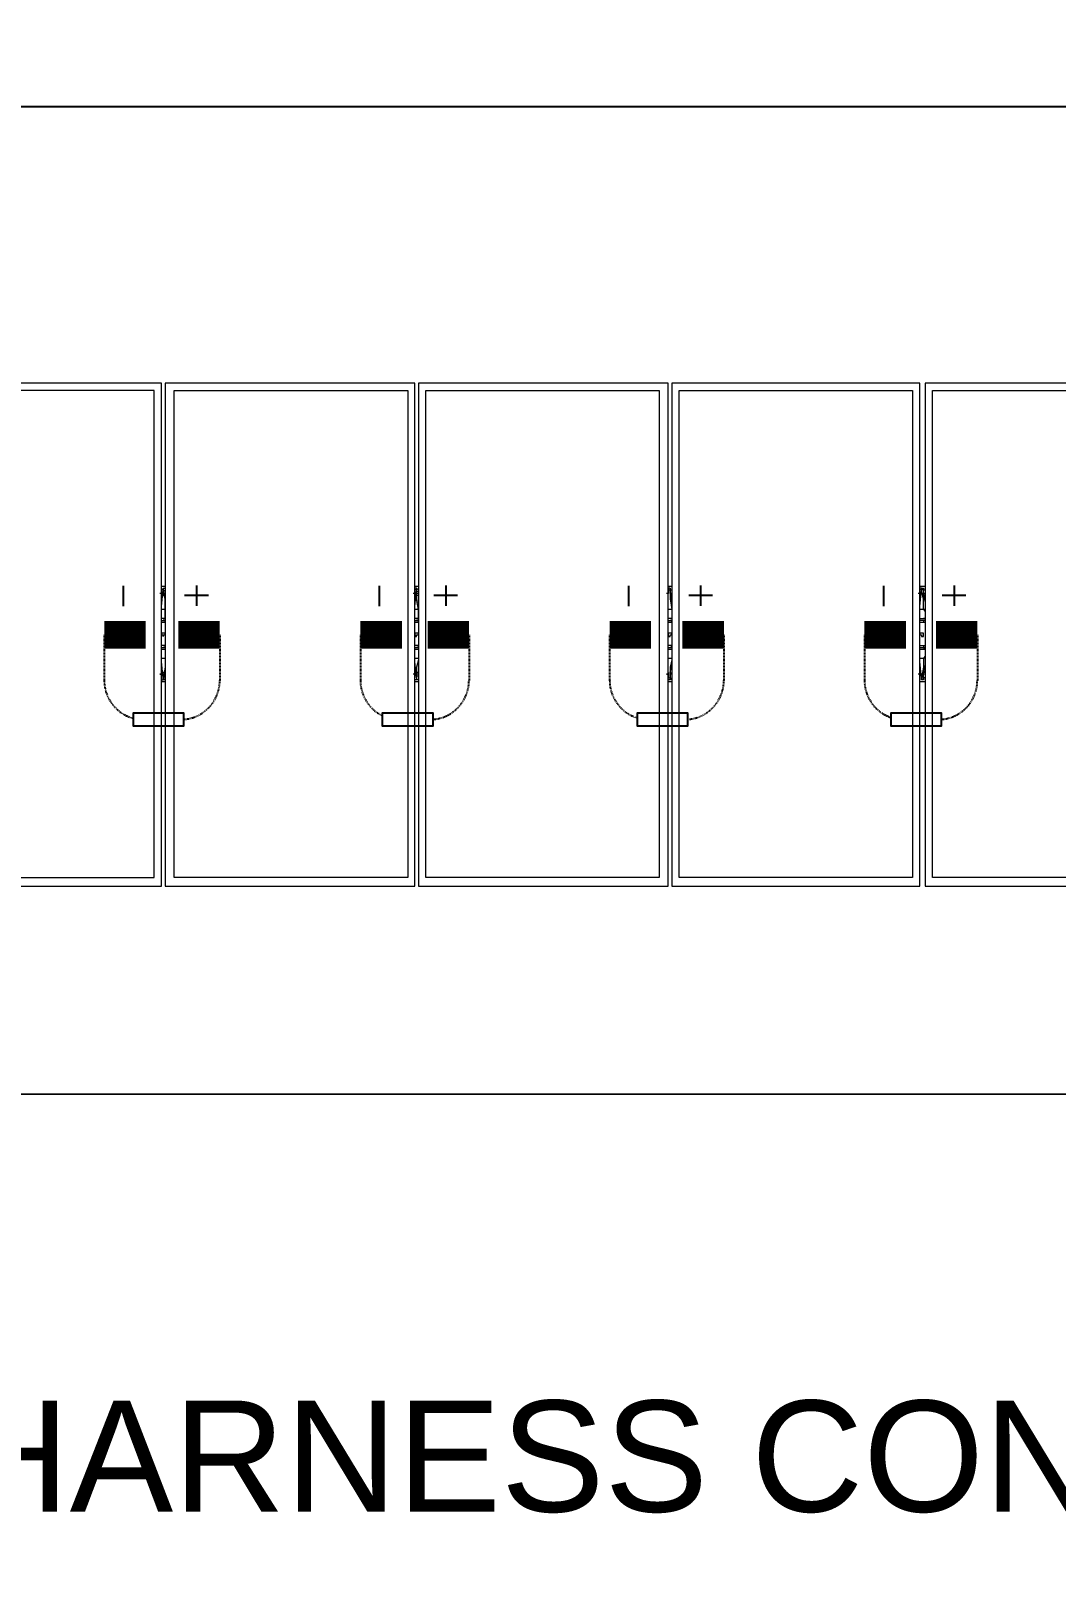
# Model space of a CAD drawing. Header units: feet. Extents: x -12372 to 90117, y -14865 to 4121.
# Drawn here: x 2928.4 to 3112.9, y 2403 to 2679.5 of the extents above; entities that cross this region are included whole.
import ezdxf
from ezdxf import colors
from ezdxf.entities.mleader import LeaderData, LeaderLine
from ezdxf.lldxf.tags import DXFTag
from ezdxf.math import Vec2, Vec3

# ---------------------------------------------------------------- set-up
doc = ezdxf.new("R2010")
doc.units = ezdxf.units.FT
doc.header["$MEASUREMENT"] = 0
doc.linetypes.add('HIDDEN', pattern=[0.375, 0.25, -0.125])
for name, color, linetype in [('E-DC HARNESS-NEG', 170, 'DC HARNESS CABLE'), ('E-HARN-COMP', 8, 'Continuous'), ('E-TRNK-CABL-NEG', 6, 'HIDDEN'), ('E-TRUNK-CABLE-POS', 6, 'HIDDEN'), ('G-ANNO-TEXT', 1, 'Continuous'), ('Polarity-Text', 7, 'Continuous')]:
    doc.layers.add(name, color=color, linetype=linetype)
doc.styles.add('NEI-A', font='arial.ttf')
doc.styles.get("Standard").update_dxf_attribs({"font": 'arial.ttf'})
tags = doc.linetypes.add('DC HARNESS CABLE', pattern='A,0.5,-0.2,["DH",Standard,S=0.1,R=0,X=-0.1,Y=-0.05],-0.2', length=0.9).pattern_tags.tags
tags[6] = DXFTag(74, 10)

# ---------------------------------------------------------------- blocks, each defined once
blk = doc.blocks.new('A$Cc93f9aa1')
at = {"lineweight": 5}
for points in [[(4.1098, 0), (4.3398, 0), (4.3398, 0.4666), (4.1098, 0.4666)], [(4.1165, 0.4583), (4.3332, 0.4583), (4.3332, 0.0067), (4.1165, 0.0067)], [(4.5748, 0.4666), (4.3448, 0.4666), (4.3448, 0), (4.5748, 0)], [(4.3515, 0.4583), (4.5681, 0.4583), (4.5681, 0.0067), (4.3515, 0.0067)], [(4.8098, 0.4666), (4.5781, 0.4666), (4.5781, 0), (4.8098, 0)], [(4.5865, 0.4583), (4.8031, 0.4583), (4.8031, 0.0067), (4.5865, 0.0067)], [(4.8131, 0), (5.0448, 0), (5.0448, 0.4666), (4.8131, 0.4666)], [(4.8198, 0.4583), (5.0365, 0.4583), (5.0365, 0.0067), (4.8198, 0.0067)], [(5.0481, 0), (5.2781, 0), (5.2781, 0.4666), (5.0481, 0.4666)], [(5.2715, 0.0067), (5.2715, 0.4583), (5.0548, 0.4583), (5.0548, 0.0067)], [(4.5781, 0.2733), (4.5765, 0.2733), (4.5765, 0.275), (4.5781, 0.275)], [(4.3432, 0.235), (4.3415, 0.235), (4.3415, 0.2317), (4.3448, 0.2317), (4.3448, 0.2333), (4.3432, 0.2333)], [(4.5781, 0.235), (4.5765, 0.235), (4.5765, 0.2333), (4.5748, 0.2333), (4.5748, 0.2317), (4.5765, 0.2317), (4.5781, 0.2317), (4.5781, 0.2333)], [(4.8115, 0.235), (4.8115, 0.2333), (4.8098, 0.2333), (4.8098, 0.2317), (4.8115, 0.2317), (4.8131, 0.2317), (4.8131, 0.2333), (4.8131, 0.235)], [(5.0465, 0.235), (5.0465, 0.2333), (5.0448, 0.2333), (5.0448, 0.2317), (5.0465, 0.2317), (5.0481, 0.2317), (5.0481, 0.2333), (5.0465, 0.2333)]]:
    blk.add_lwpolyline(points, close=True, dxfattribs=at)
for points in [[(4.3448, 0.2767), (4.3398, 0.2767)], [(4.3398, 0.255), (4.3415, 0.255), (4.3415, 0.2633), (4.3432, 0.2733)], [(4.3432, 0.27), (4.3432, 0.2733), (4.3432, 0.275), (4.3432, 0.2733), (4.3415, 0.2733), (4.3415, 0.2717), (4.3415, 0.27), (4.3415, 0.2683)], [(4.5781, 0.2767), (4.5748, 0.2767)], [(4.5765, 0.255), (4.5748, 0.255), (4.5748, 0.2567), (4.5765, 0.2633), (4.5765, 0.2733), (4.5765, 0.27), (4.5748, 0.2683)], [(4.5781, 0.27), (4.5781, 0.2733)], [(4.8131, 0.2767), (4.8098, 0.2767)], [(4.8098, 0.2683), (4.8098, 0.27), (4.8098, 0.2717), (4.8115, 0.2717), (4.8115, 0.275), (4.8131, 0.275)], [(4.8115, 0.255), (4.8098, 0.255), (4.8098, 0.2567), (4.8115, 0.2633), (4.8115, 0.2733)], [(4.8115, 0.27), (4.8115, 0.2733), (4.8115, 0.275)], [(5.0481, 0.2767), (5.0448, 0.2767)], [(5.0481, 0.275), (5.0465, 0.275), (5.0465, 0.2733), (5.0448, 0.2733), (5.0448, 0.27), (5.0448, 0.2683)], [(5.0465, 0.255), (5.0448, 0.255), (5.0448, 0.2633), (5.0465, 0.2733)], [(5.0465, 0.27), (5.0465, 0.2733), (5.0465, 0.275)], [(4.3448, 0.2467), (4.3415, 0.2467), (4.3398, 0.2467), (4.3398, 0.2533), (4.3415, 0.255)], [(4.3398, 0.2467), (4.3415, 0.2467)], [(4.3448, 0.245), (4.3415, 0.245), (4.3398, 0.245)], [(4.3448, 0.2433), (4.3415, 0.2433), (4.3398, 0.2433)], [(4.3415, 0.2433), (4.3415, 0.245)], [(4.5765, 0.2467), (4.5748, 0.2467), (4.5748, 0.255)], [(4.5781, 0.2467), (4.5748, 0.2467)], [(4.5781, 0.245), (4.5748, 0.245), (4.5765, 0.245)], [(4.5748, 0.245), (4.5748, 0.2433), (4.5781, 0.2433)], [(4.8115, 0.2467), (4.8098, 0.2467), (4.8098, 0.255)], [(4.8131, 0.2467), (4.8098, 0.2467)], [(4.8131, 0.245), (4.8098, 0.245), (4.8115, 0.245)], [(4.8098, 0.245), (4.8098, 0.2433), (4.8131, 0.2433)], [(5.0465, 0.2467), (5.0448, 0.2467), (5.0448, 0.255)], [(5.0481, 0.2467), (5.0448, 0.2467)], [(5.0481, 0.245), (5.0448, 0.245), (5.0465, 0.245)], [(5.0448, 0.245), (5.0448, 0.2433), (5.0481, 0.2433)], [(4.3448, 0.2217), (4.3415, 0.2217), (4.3398, 0.2217)], [(4.3398, 0.22), (4.3415, 0.22), (4.3448, 0.22)], [(4.3415, 0.21), (4.3398, 0.2117), (4.3398, 0.2183), (4.3415, 0.2183), (4.3398, 0.2183)], [(4.3415, 0.22), (4.3415, 0.2217)], [(4.3448, 0.2183), (4.3415, 0.2183)], [(4.5781, 0.2217), (4.5748, 0.2217), (4.5748, 0.22)], [(4.5781, 0.22), (4.5748, 0.22), (4.5765, 0.22)], [(4.5781, 0.1917), (4.5765, 0.1917), (4.5765, 0.2), (4.5748, 0.21), (4.5748, 0.2183), (4.5765, 0.2183)], [(4.5748, 0.2183), (4.5781, 0.2183)], [(4.8131, 0.2217), (4.8098, 0.2217), (4.8098, 0.22)], [(4.8131, 0.22), (4.8098, 0.22), (4.8115, 0.22)], [(4.8115, 0.2183), (4.8098, 0.2183), (4.8098, 0.21), (4.8115, 0.2), (4.8115, 0.1917), (4.8131, 0.1917)], [(4.8098, 0.2183), (4.8131, 0.2183)], [(5.0481, 0.2217), (5.0448, 0.2217), (5.0448, 0.22)], [(5.0481, 0.22), (5.0448, 0.22), (5.0465, 0.22)], [(5.0465, 0.2183), (5.0448, 0.2183), (5.0448, 0.21), (5.0448, 0.2), (5.0465, 0.1933), (5.0465, 0.1917), (5.0481, 0.1917)], [(5.0448, 0.2183), (5.0481, 0.2183)], [(4.3398, 0.21), (4.3415, 0.21), (4.3415, 0.2), (4.3432, 0.1933), (4.3432, 0.1917), (4.3448, 0.1917)], [(4.3448, 0.1883), (4.3398, 0.1883)], [(4.3415, 0.1967), (4.3415, 0.195), (4.3415, 0.1917), (4.3432, 0.1917), (4.3432, 0.19), (4.3448, 0.19)], [(4.3432, 0.195), (4.3432, 0.1917), (4.3432, 0.19)], [(4.5748, 0.1967), (4.5765, 0.195), (4.5765, 0.19), (4.5781, 0.19), (4.5781, 0.1917), (4.5781, 0.195)], [(4.5781, 0.1883), (4.5748, 0.1883)], [(4.8098, 0.1967), (4.8098, 0.195), (4.8098, 0.1933), (4.8115, 0.1933), (4.8115, 0.19), (4.8131, 0.19)], [(4.8131, 0.1883), (4.8098, 0.1883)], [(4.8115, 0.195), (4.8115, 0.1917), (4.8115, 0.19)], [(5.0448, 0.1967), (5.0448, 0.195), (5.0448, 0.1933), (5.0465, 0.1917), (5.0465, 0.19), (5.0465, 0.1917), (5.0465, 0.195)], [(5.0481, 0.1883), (5.0448, 0.1883)]]:
    blk.add_lwpolyline(points, dxfattribs=at)
at = {"color": 8, "lineweight": 5, "true_color": 0x808080}
for points in [[(4.3448, 0.2767), (4.3398, 0.2767)], [(4.3398, 0.2733), (4.3415, 0.2733), (4.3415, 0.275), (4.3432, 0.275)], [(4.3432, 0.2733), (4.3432, 0.2733)], [(4.3432, 0.2733), (4.3448, 0.2583)], [(4.5781, 0.2767), (4.5748, 0.2767)], [(4.5748, 0.2733), (4.5765, 0.275)], [(4.5781, 0.2733), (4.5781, 0.2733)], [(4.5781, 0.2733), (4.5781, 0.2583)], [(4.8131, 0.2767), (4.8098, 0.2767)], [(4.8098, 0.2733), (4.8098, 0.275), (4.8115, 0.275)], [(4.8115, 0.2733), (4.8115, 0.2733)], [(4.8115, 0.2733), (4.8131, 0.2583)], [(4.8131, 0.2717), (4.8131, 0.2717)], [(5.0481, 0.2767), (5.0448, 0.2767)], [(5.0448, 0.2733), (5.0448, 0.275), (5.0465, 0.275)], [(5.0465, 0.2733), (5.0465, 0.2733)], [(5.0465, 0.2733), (5.0481, 0.2583)], [(4.3398, 0.27), (4.3415, 0.27), (4.3415, 0.2683), (4.3398, 0.2617)], [(4.3398, 0.2683), (4.3415, 0.2683), (4.3398, 0.2667)], [(4.3448, 0.2683), (4.3448, 0.27), (4.3465, 0.27)], [(4.5748, 0.27), (4.5765, 0.27), (4.5765, 0.2683), (4.5748, 0.2617)], [(4.5748, 0.2667), (4.5748, 0.2683)], [(4.5781, 0.2683), (4.5781, 0.27)], [(4.8098, 0.2617), (4.8098, 0.27), (4.8115, 0.27)], [(4.8098, 0.2667), (4.8098, 0.2683), (4.8115, 0.2683)], [(4.8131, 0.2683), (4.8131, 0.27), (4.8148, 0.27)], [(5.0448, 0.2617), (5.0448, 0.27), (5.0465, 0.27)], [(5.0448, 0.2667), (5.0448, 0.2683), (5.0465, 0.2683)], [(5.0481, 0.2683), (5.0481, 0.27)], [(4.3448, 0.255), (4.3415, 0.255)], [(4.5781, 0.255), (4.5748, 0.255)], [(4.8131, 0.255), (4.8098, 0.255)], [(5.0481, 0.255), (5.0448, 0.255)], [(4.3398, 0.195), (4.3415, 0.195), (4.3415, 0.1967), (4.3398, 0.2033)], [(4.3415, 0.21), (4.3448, 0.21)], [(4.3448, 0.2067), (4.3432, 0.1917)], [(4.5748, 0.21), (4.5781, 0.21)], [(4.5748, 0.195), (4.5765, 0.195), (4.5765, 0.1967), (4.5748, 0.2033)], [(4.5781, 0.2067), (4.5781, 0.1917)], [(4.8098, 0.21), (4.8131, 0.21)], [(4.8098, 0.2033), (4.8098, 0.195), (4.8115, 0.195)], [(4.8131, 0.2067), (4.8115, 0.1917)], [(5.0448, 0.21), (5.0481, 0.21)], [(5.0448, 0.2033), (5.0448, 0.195), (5.0465, 0.195)], [(5.0481, 0.2067), (5.0465, 0.1917)], [(4.3398, 0.1967), (4.3415, 0.1967), (4.3398, 0.1983)], [(4.3432, 0.19), (4.3415, 0.19), (4.3415, 0.1917), (4.3398, 0.1917)], [(4.3448, 0.1883), (4.3398, 0.1883)], [(4.3432, 0.1917), (4.3432, 0.1917)], [(4.3448, 0.1967), (4.3448, 0.195), (4.3465, 0.195)], [(4.5765, 0.1967), (4.5748, 0.1967), (4.5748, 0.1983)], [(4.5765, 0.19), (4.5765, 0.1917), (4.5748, 0.1917)], [(4.5781, 0.1883), (4.5748, 0.1883)], [(4.5781, 0.1967), (4.5781, 0.195), (4.5798, 0.195)], [(4.5781, 0.1917), (4.5781, 0.1917)], [(4.8115, 0.1967), (4.8098, 0.1967), (4.8098, 0.1983)], [(4.8115, 0.19), (4.8098, 0.1917)], [(4.8131, 0.1883), (4.8098, 0.1883)], [(4.8115, 0.1917), (4.8115, 0.1917)], [(4.8131, 0.1967), (4.8131, 0.195), (4.8148, 0.195)], [(5.0465, 0.1967), (5.0448, 0.1967), (5.0448, 0.1983)], [(5.0465, 0.19), (5.0448, 0.19), (5.0448, 0.1917)], [(5.0481, 0.1883), (5.0448, 0.1883)], [(5.0465, 0.1917), (5.0465, 0.1917)], [(5.0481, 0.1967), (5.0481, 0.195), (5.0498, 0.195)]]:
    blk.add_lwpolyline(points, dxfattribs=at)
for points in [[(4.5798, 0.27), (4.5781, 0.27)], [(5.0498, 0.27), (5.0481, 0.27)]]:
    blk.add_lwpolyline(points, close=True, dxfattribs=at)

msp = doc.modelspace()

# ---------------------------------------------------------------- linework, layer by layer
at = {"layer": 'E-DC HARNESS-NEG', "ltscale": 0.5}
msp.add_lwpolyline([(3894.72, 2488.01), (2054.73, 2488.14)], dxfattribs=at)
at = {"layer": 'E-HARN-COMP', "const_width": 5}
for points in [[(2941.58, 2570.78), (2949.04, 2570.78)], [(2954.92, 2570.78), (2962.38, 2570.78)], [(2987.68, 2570.78), (2995.14, 2570.78)], [(2999.78, 2570.78), (3007.23, 2570.78)], [(3032.54, 2570.78), (3039.99, 2570.78)], [(3045.65, 2570.78), (3053.1, 2570.78)], [(3078.4, 2570.78), (3085.86, 2570.78)], [(3091.27, 2570.78), (3098.72, 2570.78)]]:
    msp.add_lwpolyline(points, dxfattribs=at)
at = {"layer": 'E-HARN-COMP'}
for points in [[(2951.34, 2556.69), (2946.78, 2556.69), (2946.78, 2554.37), (2951.34, 2554.37)], [(2951.34, 2554.37), (2955.91, 2554.37), (2955.91, 2556.69), (2951.34, 2556.69)], [(2996.2, 2556.69), (2991.63, 2556.69), (2991.63, 2554.37), (2996.2, 2554.37)], [(2996.2, 2554.37), (3000.76, 2554.37), (3000.76, 2556.69), (2996.2, 2556.69)], [(3042.06, 2556.69), (3037.5, 2556.69), (3037.5, 2554.37), (3042.06, 2554.37)], [(3042.06, 2554.37), (3046.63, 2554.37), (3046.63, 2556.69), (3042.06, 2556.69)], [(3087.68, 2556.69), (3083.12, 2556.69), (3083.12, 2554.37), (3087.68, 2554.37)], [(3087.68, 2554.37), (3092.25, 2554.37), (3092.25, 2556.69), (3087.68, 2556.69)]]:
    msp.add_lwpolyline(points, dxfattribs=at)
at = {"layer": 'E-TRNK-CABL-NEG', "ltscale": 0.1}
for points in [[(2941.58, 2570.78), (2941.58, 2562.54, 0.338726), (2946.77, 2555.76, 0.338726)], [(2987.68, 2570.78), (2987.68, 2562.54, 0.286977), (2991.63, 2556.22, 0.286977)], [(3032.54, 2570.78), (3032.54, 2562.54, 0.329497), (3037.5, 2555.82, 0.329497)], [(3078.4, 2570.78), (3078.4, 2562.54, 0.319123), (3083.12, 2555.91, 0.319123)]]:
    msp.add_lwpolyline(points, format="xyb", dxfattribs=at)
at = {"layer": 'E-TRUNK-CABLE-POS', "ltscale": 0.1}
for points in [[(2962.38, 2570.78), (2962.38, 2562.54, -0.391396), (2955.91, 2555.54, -0.391396)], [(3007.23, 2570.78), (3007.23, 2562.54, -0.391396), (3000.76, 2555.54, -0.391396)], [(3053.1, 2570.78), (3053.1, 2562.54, -0.391396), (3046.63, 2555.54, -0.391396)], [(3098.72, 2570.78), (3098.72, 2562.54, -0.391396), (3092.25, 2555.54, -0.391396)]]:
    msp.add_lwpolyline(points, format="xyb", dxfattribs=at)
at = {"layer": 'G-ANNO-TEXT', "flags": 128}
msp.add_lwpolyline([(2678.86, 2652.18, -0.298343), (2697.37, 2665.83), (3326.75, 2665.83, 0.298343), (3345.25, 2679.48, 0.298343), (3363.76, 2665.83), (3921.92, 2665.83, -0.512843), (3932.9, 2652.3)], format="xyb", dxfattribs=at)
at = {"layer": 'Polarity-Text'}
for p, q in [((2944.98, 2579.56), (2944.98, 2575.94)), ((2960.32, 2577.82), (2956.05, 2577.82)), ((2958.18, 2579.63), (2958.18, 2576.01)), ((2991.08, 2579.56), (2991.08, 2575.94)), ((3005.18, 2577.82), (3000.9, 2577.82)), ((3003.04, 2579.63), (3003.04, 2576.01)), ((3035.93, 2579.56), (3035.93, 2575.94)), ((3051.05, 2577.82), (3046.77, 2577.82)), ((3048.91, 2579.63), (3048.91, 2576.01)), ((3081.8, 2579.56), (3081.8, 2575.94)), ((3096.66, 2577.82), (3092.39, 2577.82)), ((3094.53, 2579.63), (3094.53, 2576.01))]:
    msp.add_line(p, q, dxfattribs=at)

# ---------------------------------------------------------------- block references
at = {"xscale": 194.04614304, "yscale": 194.04614304, "zscale": 194.04614304, "rotation": 180}
msp.add_blockref('A$Cc93f9aa1', (3931.46, 2616.05), dxfattribs=at)

# ---------------------------------------------------------------- next in the draw order: leaders
at = {"layer": 'G-ANNO-TEXT'}
ml = msp.add_multileader_mtext('Standard', dxfattribs=at)
ml.set_content('(TYP.) BLA HARNESS CONNECTORS', color=256, style='NEI-A')
ml.set_leader_properties()
ml.build(insert=Vec2(0, 0))
ml.multileader.update_dxf_attribs({"dogleg_length": 0.36, "arrow_head_size": 22.51})
ctx = ml.context
ctx.base_point, ctx.char_height, ctx.arrow_head_size, ctx.landing_gap_size, ctx.plane_origin = Vec3(2743.11, 2420.02), 20, 22.51, 23.05, Vec3(9066.87, -3390.39)
notes = []
notes.append((ctx, [(0, (1, 1, 0), (2697.02, 2420.02), (1, 0), 46.1, [(0, [(2657.87, 2510.97), (2682.83, 2501.35)], 0, [])])]))
ctx.mtext.insert, ctx.mtext.width, ctx.mtext.flow_direction = Vec3(2766.16, 2432.96), 489.3132, 5
ctx.mtext.has_bg_fill, ctx.mtext.bg_color, ctx.mtext.bg_scale_factor, ctx.mtext.bg_transparency, ctx.mtext.use_window_bg_color = 1, -1073741824, 1.5, 0, 1
for ctx, leaders in notes:
    for number, flags, end, landing, length, lines in leaders:
        leader = LeaderData()
        leader.index, (leader.has_last_leader_line, leader.has_dogleg_vector, leader.attachment_direction) = number, flags
        leader.last_leader_point, leader.dogleg_vector, leader.dogleg_length = Vec3(end), Vec3(landing), length
        for number, points, colour, breaks in lines:
            line = LeaderLine()
            line.index, line.vertices, line.color, line.breaks = number, Vec3.list(points), colors.encode_raw_color(colour), breaks
            leader.lines.append(line)
        ctx.leaders.append(leader)

doc.saveas('drawing.dxf')
